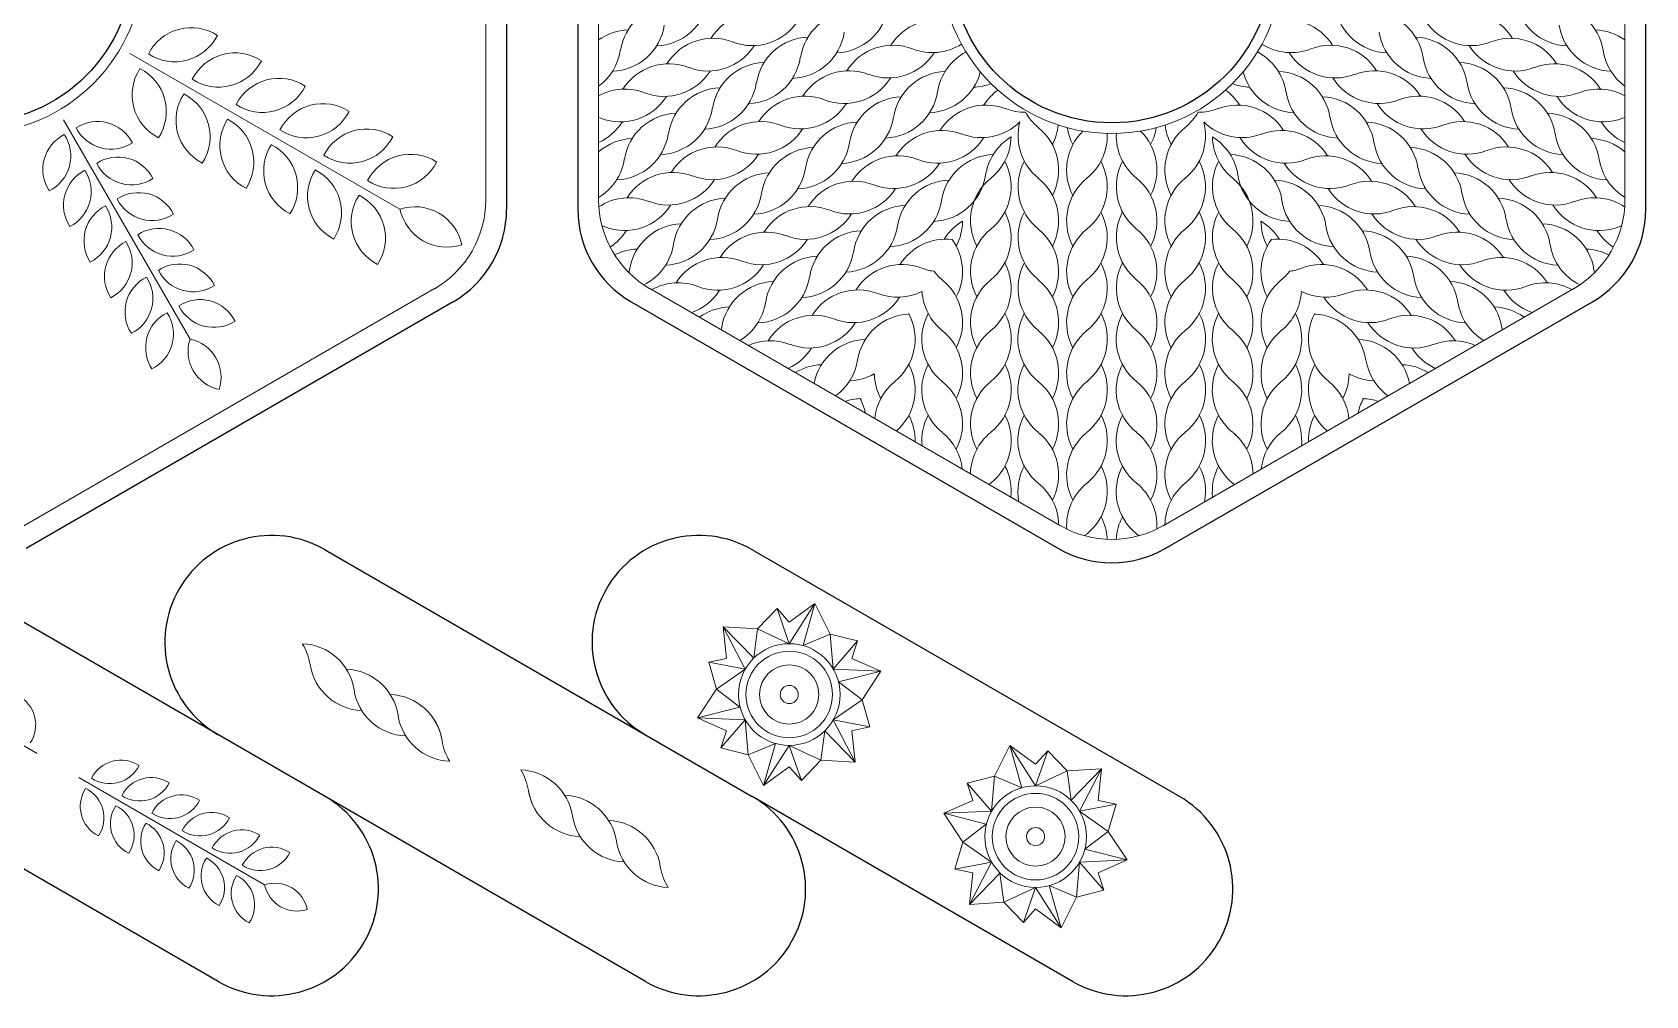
# Model space of a CAD drawing. Header units: millimetres. Extents: x -138 to 138, y -107 to 122.
# Drawn here: x 24.2 to 137.5, y -106.8 to -39.2 of the extents above; entities that cross this region are included whole.
import ezdxf

# ---------------------------------------------------------------- set-up
doc = ezdxf.new("R2010")
doc.units = ezdxf.units.MM
doc.layers.get('0').update_dxf_attribs({"color": 1, "true_color": 0xff0000})
doc.layers.add('Vector Engrave', color=5, linetype='Continuous', lineweight=0, true_color=0x0000ff)

msp = doc.modelspace()

# ---------------------------------------------------------------- linework, layer by layer
for p, q in [((57.5, -16.96), (57.5, -51.6)), ((62.5, -16.96), (62.5, -51.6)), ((137.5, -51.6), (137.5, -16.96)), ((53.75, -58.1), (23.75, -75.42)), ((66.25, -58.1), (96.25, -75.42)), ((103.75, -75.42), (133.75, -58.1)), ((44.75, -92.83), (14.75, -75.5)), ((44.75, -75.5), (74.75, -92.83)), ((104.75, -92.83), (74.75, -75.5)), ((37.25, -105.82), (14.75, -92.83)), ((67.25, -105.82), (44.75, -92.83)), ((97.25, -105.82), (74.75, -92.83))]:
    msp.add_line(p, q)
for centre in [(20, -34.28), (100, -34.28)]:
    msp.add_circle(centre, 11.25)
for centre, start, end in [((50, -51.6), 300, 0), ((70, -51.6), 180, 240), ((130, -51.6), 300, 0), ((41, -82), 60, 240), ((71, -82), 60, 240), ((100, -68.92), 240, 300), ((41, -99.32), 240, 60), ((71, -99.32), 240, 60), ((101, -99.32), 240, 60)]:
    msp.add_arc(centre, 7.5, start, end)
at = {"layer": 'Vector Engrave'}
for p, q in [((56.04, -17.64), (56.04, -50.93)), ((63.96, -50.93), (63.96, -17.64)), ((136.04, -17.64), (136.04, -50.93)), ((50, -51.58), (31.05, -40.65)), ((31.05, -40.65), (31.05, -40.65)), ((35.27, -60.71), (26.38, -45.32)), ((52.44, -57.17), (23.6, -73.82)), ((96.4, -73.82), (67.56, -57.17)), ((132.44, -57.17), (103.6, -73.82)), ((77.35, -80.59), (79.15, -79.27)), ((79.15, -79.27), (77.35, -82.1)), ((79.15, -79.27), (78.32, -82.23)), ((79.15, -79.27), (80.23, -81.43)), ((75.12, -81.05), (76.5, -79.63)), ((76.5, -79.63), (77.35, -80.59)), ((77.35, -82.1), (76.5, -79.63)), ((72.95, -83.13), (72.71, -80.91)), ((72.71, -80.91), (75.12, -81.05)), ((72.71, -80.91), (74.86, -83.11)), ((72.71, -80.91), (74.26, -83.88)), ((74.86, -83.11), (75.12, -81.05)), ((75.12, -81.05), (77.35, -82.1)), ((78.32, -82.23), (80.23, -81.43)), ((80.23, -81.43), (82.15, -81.91)), ((80.23, -81.43), (80.44, -83.88)), ((11.49, -82.29), (24.53, -89.81)), ((80.44, -83.88), (82.15, -81.91)), ((82.15, -81.91), (81.75, -83.13)), ((71.7, -83.39), (72.95, -83.13)), ((72.24, -85.29), (71.7, -83.39)), ((74.26, -83.88), (71.7, -83.39)), ((81.75, -83.13), (83.79, -84.03)), ((72.24, -85.29), (74.26, -83.88)), ((83.79, -84.03), (80.44, -83.88)), ((83.79, -84.03), (80.81, -84.79)), ((80.81, -84.79), (82.46, -86.04)), ((83.79, -84.03), (82.46, -86.04)), ((70.91, -87.31), (72.24, -85.29)), ((73.89, -86.55), (72.24, -85.29)), ((82.46, -86.04), (80.44, -87.45)), ((82.46, -86.04), (83.01, -87.95)), ((70.91, -87.31), (73.89, -86.55)), ((72.95, -88.21), (70.91, -87.31)), ((70.91, -87.31), (74.26, -87.45)), ((74.26, -87.45), (72.55, -89.42)), ((72.55, -89.42), (72.95, -88.21)), ((74.47, -89.9), (74.26, -87.45)), ((79.84, -88.22), (79.58, -90.28)), ((81.99, -90.42), (79.84, -88.22)), ((80.44, -87.45), (83.01, -87.95)), ((81.99, -90.42), (80.44, -87.45)), ((83.01, -87.95), (81.75, -88.21)), ((81.75, -88.21), (81.99, -90.42)), ((74.47, -89.9), (72.55, -89.42)), ((76.38, -89.1), (74.47, -89.9)), ((75.55, -92.06), (76.38, -89.1)), ((75.55, -92.06), (77.35, -89.24)), ((79.58, -90.28), (77.35, -89.24)), ((77.35, -89.24), (78.21, -91.7)), ((92.85, -89.25), (91.77, -91.41)), ((94.65, -90.57), (92.85, -89.25)), ((92.85, -89.25), (93.68, -92.22)), ((92.85, -89.25), (94.65, -92.08)), ((75.55, -92.06), (74.47, -89.9)), ((79.58, -90.28), (78.21, -91.7)), ((81.99, -90.42), (79.58, -90.28)), ((95.5, -89.62), (94.65, -90.57)), ((94.65, -92.08), (95.5, -89.62)), ((96.87, -91.04), (95.5, -89.62)), ((40.5, -99.04), (27.47, -91.5)), ((77.35, -90.74), (75.55, -92.06)), ((78.21, -91.7), (77.35, -90.74)), ((91.77, -91.41), (89.85, -91.89)), ((91.77, -91.41), (91.55, -93.87)), ((93.68, -92.22), (91.77, -91.41)), ((96.87, -91.04), (94.65, -92.08)), ((99.29, -90.89), (96.87, -91.04)), ((97.14, -93.1), (96.87, -91.04)), ((99.29, -90.89), (97.14, -93.1)), ((99.29, -90.89), (97.74, -93.87)), ((99.04, -93.11), (99.29, -90.89)), ((89.85, -91.89), (90.25, -93.11)), ((91.55, -93.87), (89.85, -91.89)), ((90.25, -93.11), (88.2, -94.01)), ((88.2, -94.01), (91.55, -93.87)), ((88.2, -94.01), (89.54, -96.03)), ((88.2, -94.01), (91.19, -94.77)), ((97.74, -93.87), (100.3, -93.37)), ((99.75, -95.28), (97.74, -93.87)), ((100.3, -93.37), (99.04, -93.11)), ((99.75, -95.28), (100.3, -93.37)), ((91.19, -94.77), (89.54, -96.03)), ((89.54, -96.03), (88.99, -97.93)), ((89.54, -96.03), (91.55, -97.44)), ((98.1, -96.53), (99.75, -95.28)), ((101.09, -97.29), (99.75, -95.28)), ((91.55, -97.44), (88.99, -97.93)), ((90, -100.41), (91.55, -97.44)), ((97.53, -99.89), (97.74, -97.44)), ((101.09, -97.29), (97.74, -97.44)), ((97.74, -97.44), (99.45, -99.41)), ((101.09, -97.29), (98.1, -96.53)), ((99.04, -98.19), (101.09, -97.29)), ((88.99, -97.93), (90.25, -98.19)), ((90.25, -98.19), (90, -100.41)), ((90, -100.41), (92.15, -98.21)), ((92.15, -98.21), (92.42, -100.26)), ((99.45, -99.41), (99.04, -98.19)), ((92.42, -100.26), (94.65, -99.22)), ((94.65, -99.22), (93.79, -101.69)), ((96.45, -102.05), (94.65, -99.22)), ((96.45, -102.05), (95.61, -99.09)), ((95.61, -99.09), (97.53, -99.89)), ((97.53, -99.89), (99.45, -99.41)), ((90, -100.41), (92.42, -100.26)), ((92.42, -100.26), (93.79, -101.69)), ((93.79, -101.69), (94.65, -100.73)), ((94.65, -100.73), (96.45, -102.05)), ((96.45, -102.05), (97.53, -99.89))]:
    msp.add_line(p, q, dxfattribs=at)
for centre, radius in [((20, -34.28), 12), ((100, -34.28), 12), ((77.35, -85.67), 3.57), ((77.35, -85.67), 3.04), ((77.35, -85.67), 2.08), ((77.35, -85.67), 0.637), ((94.65, -95.65), 3.57), ((94.65, -95.65), 3.04), ((94.65, -95.65), 2.08), ((94.65, -95.65), 0.637)]:
    msp.add_circle(centre, radius, dxfattribs=at)
for centre, radius, start, end in [((69.27, -41.04), 3.82, 92.1782, 171.2454), ((67.89, -36.31), 3.82, 272.1782, 351.2454), ((80.53, -36.8), 3.82, 272.1782, 351.2454), ((119.47, -36.8), 3.82, 188.7546, 267.8218), ((132.11, -36.31), 3.82, 188.7546, 267.8218), ((130.73, -41.04), 3.82, 8.7546, 87.8218), ((75.08, -41.63), 3.82, 68.7546, 147.8218), ((74.76, -36.29), 3.82, 248.7546, 327.8218), ((81.91, -41.53), 3.82, 92.1782, 171.2454), ((87.72, -42.12), 3.82, 74.4985, 147.8218), ((112.28, -42.12), 3.82, 32.1782, 105.5015), ((118.09, -41.53), 3.82, 8.7546, 87.8218), ((125.24, -36.29), 3.82, 212.1782, 291.2454), ((124.92, -41.63), 3.82, 32.1782, 111.2454), ((35.35, -42.22), 3.37, 56.7913, 153.1707), ((34.19, -37.87), 3.37, 236.7913, 333.1707), ((66.18, -42.82), 3.82, 92.1782, 125.4304), ((64.8, -38.09), 3.82, 272.1782, 351.2454), ((71.99, -43.41), 3.82, 68.7546, 147.8218), ((78.82, -43.32), 3.82, 92.1782, 171.2454), ((77.44, -38.59), 3.82, 272.1782, 351.2454), ((122.56, -38.59), 3.82, 188.7546, 267.8218), ((121.18, -43.32), 3.82, 8.7546, 87.8218), ((128.01, -43.41), 3.82, 32.1782, 111.2454), ((135.2, -38.09), 3.82, 188.7546, 267.8218), ((133.82, -42.82), 3.82, 54.5696, 87.8218), ((38.43, -43.99), 3.37, 56.7913, 153.1707), ((61.71, -39.87), 3.82, 306.0707, 351.2454), ((71.67, -38.07), 3.82, 248.7546, 327.8218), ((84.63, -43.9), 3.82, 68.7546, 147.8218), ((84.31, -38.56), 3.82, 248.7546, 327.8218), ((87.4, -36.78), 3.82, 248.7546, 302.4384), ((91.54, -43.94), 3.82, 117.5616, 171.2454), ((108.46, -43.94), 3.82, 8.7546, 62.4384), ((112.6, -36.78), 3.82, 237.5616, 291.2454), ((115.69, -38.56), 3.82, 212.1782, 291.2454), ((115.37, -43.9), 3.82, 32.1782, 111.2454), ((128.33, -38.07), 3.82, 212.1782, 291.2454), ((138.29, -39.87), 3.82, 188.7546, 233.9293), ((34.57, -43.57), 3.37, 146.7913, 243.1707), ((30.23, -44.73), 3.37, 326.7913, 63.1707), ((37.27, -39.65), 3.37, 236.7913, 333.1707), ((68.9, -45.2), 3.82, 68.7546, 147.8218), ((68.58, -39.85), 3.82, 248.7546, 327.8218), ((75.73, -45.1), 3.82, 92.1782, 171.2454), ((74.35, -40.37), 3.82, 272.1782, 351.2454), ((81.54, -45.69), 3.82, 68.7546, 147.8218), ((88.45, -45.73), 3.82, 92.1782, 171.2454), ((111.55, -45.73), 3.82, 8.7546, 87.8218), ((118.46, -45.69), 3.82, 32.1782, 111.2454), ((125.65, -40.37), 3.82, 188.7546, 267.8218), ((124.27, -45.1), 3.82, 8.7546, 87.8218), ((131.42, -39.85), 3.82, 212.1782, 291.2454), ((131.1, -45.2), 3.82, 32.1782, 111.2454), ((41.51, -45.77), 3.37, 56.7913, 153.1707), ((40.35, -41.43), 3.37, 236.7913, 333.1707), ((71.26, -42.15), 3.82, 272.1782, 351.2454), ((81.22, -40.35), 3.82, 248.7546, 327.8218), ((87.07, -41), 3.82, 272.1782, 345.5015), ((90.16, -39.21), 3.82, 272.1782, 290.9881), ((109.84, -39.21), 3.82, 249.0119, 267.8218), ((112.93, -41), 3.82, 194.4985, 267.8218), ((118.78, -40.35), 3.82, 212.1782, 291.2454), ((128.74, -42.15), 3.82, 188.7546, 267.8218), ((37.65, -45.35), 3.37, 146.7913, 243.1707), ((33.31, -46.51), 3.37, 326.7913, 63.1707), ((44.59, -47.55), 3.37, 56.7913, 153.1707), ((65.81, -46.98), 3.82, 68.7546, 118.9637), ((65.49, -41.64), 3.82, 248.7546, 327.8218), ((72.64, -46.88), 3.82, 92.1782, 171.2454), ((78.45, -47.47), 3.82, 68.7546, 147.8218), ((78.13, -42.13), 3.82, 248.7546, 327.8218), ((85.36, -47.51), 3.82, 92.1782, 171.2454), ((83.98, -42.78), 3.82, 272.1782, 351.2454), ((94.26, -46.31), 3.82, 126.2106, 147.8218), ((105.74, -46.31), 3.82, 32.1782, 53.7894), ((116.02, -42.78), 3.82, 188.7546, 267.8218), ((114.64, -47.51), 3.82, 8.7546, 87.8218), ((121.87, -42.13), 3.82, 212.1782, 291.2454), ((121.55, -47.47), 3.82, 32.1782, 111.2454), ((127.36, -46.88), 3.82, 8.7546, 87.8218), ((134.51, -41.64), 3.82, 212.1782, 291.2454), ((134.19, -46.98), 3.82, 61.0363, 111.2454), ((40.73, -47.12), 3.37, 146.7913, 243.1707), ((36.38, -48.29), 3.37, 326.7913, 63.1707), ((43.43, -43.21), 3.37, 236.7913, 333.1707), ((62.72, -48.76), 3.82, 68.7546, 71.1082), ((69.55, -48.67), 3.82, 92.1782, 171.2454), ((68.17, -43.94), 3.82, 272.1782, 351.2454), ((80.89, -44.56), 3.82, 272.1782, 351.2454), ((91.17, -48.1), 3.82, 68.7546, 147.8218), ((93.94, -40.97), 3.82, 248.7546, 269.8627), ((97.24, -42.87), 3.82, 210.1373, 231.2454), ((102.76, -42.87), 3.82, 308.7546, 329.8627), ((106.06, -40.97), 3.82, 270.1373, 291.2454), ((108.83, -48.1), 3.82, 32.1782, 111.2454), ((119.11, -44.56), 3.82, 188.7546, 267.8218), ((131.83, -43.94), 3.82, 188.7546, 267.8218), ((130.45, -48.67), 3.82, 8.7546, 87.8218), ((137.28, -48.76), 3.82, 108.8918, 111.2454), ((27.67, -48.8), 2.74, 116.7782, 213.1575), ((24.15, -47.86), 2.74, 296.7782, 33.1575), ((28.77, -48.17), 2.74, 26.7782, 123.1575), ((29.72, -44.64), 2.74, 206.7782, 303.1575), ((47.67, -49.33), 3.37, 56.7913, 153.1707), ((62.4, -43.42), 3.82, 294.0224, 327.8218), ((65.08, -45.72), 3.82, 272.1782, 351.2454), ((75.36, -49.26), 3.82, 68.7546, 147.8218), ((75.05, -43.91), 3.82, 248.7546, 327.8218), ((82.27, -49.29), 3.82, 92.1782, 171.2454), ((88.08, -49.88), 3.82, 68.7546, 147.8218), ((90.85, -42.75), 3.82, 248.7546, 314.6547), ((97.24, -46.44), 3.82, 165.3453, 231.2454), ((92.45, -48.84), 3.82, 332.1782, 51.2454), ((92.45, -45.27), 3.82, 332.1782, 353.7894), ((100.65, -48.84), 3.82, 134.4985, 207.8218), ((100.65, -45.27), 3.82, 189.0119, 207.8218), ((95.86, -46.44), 3.82, 308.7546, 2.4384), ((104.14, -46.44), 3.82, 177.5616, 231.2454), ((99.35, -48.84), 3.82, 332.1782, 45.5015), ((99.35, -45.27), 3.82, 332.1782, 350.9881), ((107.55, -48.84), 3.82, 128.7546, 207.8218), ((107.55, -45.27), 3.82, 186.2106, 207.8218), ((102.76, -46.44), 3.82, 308.7546, 14.6547), ((109.15, -42.75), 3.82, 225.3453, 291.2454), ((111.92, -49.88), 3.82, 32.1782, 111.2454), ((117.73, -49.29), 3.82, 8.7546, 87.8218), ((124.95, -43.91), 3.82, 212.1782, 291.2454), ((124.64, -49.26), 3.82, 32.1782, 111.2454), ((134.92, -45.72), 3.82, 188.7546, 267.8218), ((137.6, -43.42), 3.82, 212.1782, 245.9776), ((43.81, -48.9), 3.37, 146.7913, 243.1707), ((39.46, -50.07), 3.37, 326.7913, 63.1707), ((46.5, -44.99), 3.37, 236.7913, 333.1707), ((66.46, -50.45), 3.82, 92.1782, 130.8719), ((72.28, -51.04), 3.82, 68.7546, 147.8218), ((79.18, -51.08), 3.82, 92.1782, 171.2454), ((77.8, -46.35), 3.82, 272.1782, 351.2454), ((87.76, -44.54), 3.82, 248.7546, 327.8218), ((94.91, -49.79), 3.82, 121.1807, 171.2454), ((89.11, -46.44), 3.82, 308.7546, 358.8193), ((110.89, -46.44), 3.82, 181.1807, 231.2454), ((105.09, -49.79), 3.82, 8.7546, 58.8193), ((112.24, -44.54), 3.82, 212.1782, 291.2454), ((122.2, -46.35), 3.82, 188.7546, 267.8218), ((120.82, -51.08), 3.82, 8.7546, 87.8218), ((127.72, -51.04), 3.82, 32.1782, 111.2454), ((133.54, -50.45), 3.82, 49.1281, 87.8218), ((30.21, -50.67), 2.74, 26.7782, 123.1575), ((31.16, -47.15), 2.74, 206.7782, 303.1575), ((50.75, -51.11), 3.37, 56.7913, 153.1707), ((49.58, -46.76), 3.37, 236.7913, 333.1707), ((61.99, -47.5), 3.82, 300.9392, 351.2454), ((71.96, -45.7), 3.82, 248.7546, 327.8218), ((74.71, -48.13), 3.82, 272.1782, 351.2454), ((84.99, -51.66), 3.82, 68.7546, 147.8218), ((84.67, -46.32), 3.82, 248.7546, 327.8218), ((91.82, -51.57), 3.82, 92.1782, 171.2454), ((89.11, -50.01), 3.82, 308.7546, 27.8218), ((97.24, -50.01), 3.82, 152.1782, 231.2454), ((95.86, -50.01), 3.82, 308.7546, 27.8218), ((104.14, -50.01), 3.82, 152.1782, 231.2454), ((102.76, -50.01), 3.82, 308.7546, 27.8218), ((110.89, -50.01), 3.82, 152.1782, 231.2454), ((108.18, -51.57), 3.82, 8.7546, 87.8218), ((115.33, -46.32), 3.82, 212.1782, 291.2454), ((115.01, -51.66), 3.82, 32.1782, 111.2454), ((125.29, -48.13), 3.82, 188.7546, 267.8218), ((128.04, -45.7), 3.82, 212.1782, 291.2454), ((138.01, -47.5), 3.82, 188.7546, 239.0608), ((29.12, -51.31), 2.74, 116.7782, 213.1575), ((25.59, -50.36), 2.74, 296.7782, 33.1575), ((46.89, -50.68), 3.37, 146.7913, 243.1707), ((42.54, -51.84), 3.37, 326.7913, 63.1707), ((69.19, -52.83), 3.82, 68.7546, 147.8218), ((68.87, -47.48), 3.82, 248.7546, 327.8218), ((76.09, -52.86), 3.82, 92.1782, 171.2454), ((81.9, -53.45), 3.82, 68.7546, 147.8218), ((88.73, -53.36), 3.82, 92.1782, 171.2454), ((87.36, -48.63), 3.82, 272.1782, 351.2454), ((93.9, -52.4), 3.82, 128.7546, 207.8218), ((92.45, -52.4), 3.82, 332.1782, 51.2454), ((100.65, -52.4), 3.82, 128.7546, 207.8218), ((99.35, -52.4), 3.82, 332.1782, 51.2454), ((107.55, -52.4), 3.82, 128.7546, 207.8218), ((106.1, -52.4), 3.82, 332.1782, 51.2454), ((112.64, -48.63), 3.82, 188.7546, 267.8218), ((111.27, -53.36), 3.82, 8.7546, 87.8218), ((118.1, -53.45), 3.82, 32.1782, 111.2454), ((123.91, -52.86), 3.82, 8.7546, 87.8218), ((131.13, -47.48), 3.82, 212.1782, 291.2454), ((130.81, -52.83), 3.82, 32.1782, 111.2454), ((31.66, -53.17), 2.74, 26.7782, 123.1575), ((32.6, -49.65), 2.74, 206.7782, 303.1575), ((49.96, -52.46), 3.37, 146.7913, 243.1707), ((45.62, -53.62), 3.37, 326.7913, 63.1707), ((48.83, -50.93), 7.21, 300, 0), ((71.17, -50.93), 7.21, 180, 240), ((66.1, -54.61), 3.82, 68.7546, 123.6785), ((73, -54.64), 3.82, 92.1782, 171.2454), ((71.62, -49.91), 3.82, 272.1782, 351.2454), ((81.58, -48.11), 3.82, 248.7546, 327.8218), ((118.42, -48.11), 3.82, 212.1782, 291.2454), ((128.38, -49.91), 3.82, 188.7546, 267.8218), ((127, -54.64), 3.82, 8.7546, 87.8218), ((128.83, -50.93), 7.21, 300, 0), ((133.9, -54.61), 3.82, 56.3215, 111.2454), ((30.56, -53.81), 2.74, 116.7782, 213.1575), ((27.03, -52.86), 2.74, 296.7782, 33.1575), ((51.06, -54.79), 3.37, 11.7913, 108.1707), ((53.31, -50.89), 3.37, 191.7913, 288.1707), ((65.78, -49.27), 3.82, 248.7546, 327.8218), ((78.81, -55.23), 3.82, 68.7546, 147.8218), ((78.5, -49.89), 3.82, 248.7546, 327.8218), ((85.65, -55.14), 3.82, 92.1782, 171.2454), ((84.27, -50.41), 3.82, 272.1782, 351.2454), ((89.11, -53.57), 3.82, 308.7546, 27.8218), ((97.24, -53.57), 3.82, 152.1782, 231.2454), ((95.86, -53.57), 3.82, 308.7546, 27.8218), ((104.14, -53.57), 3.82, 152.1782, 231.2454), ((102.76, -53.57), 3.82, 308.7546, 27.8218), ((110.89, -53.57), 3.82, 152.1782, 231.2454), ((115.73, -50.41), 3.82, 188.7546, 267.8218), ((114.35, -55.14), 3.82, 8.7546, 87.8218), ((121.5, -49.89), 3.82, 212.1782, 291.2454), ((121.19, -55.23), 3.82, 32.1782, 111.2454), ((134.22, -49.27), 3.82, 212.1782, 291.2454), ((33.1, -55.68), 2.74, 26.7782, 123.1575), ((63.01, -56.39), 3.82, 68.7546, 71.8879), ((62.69, -51.05), 3.82, 303.0436, 327.8218), ((69.91, -56.43), 3.82, 92.1782, 171.2454), ((68.53, -51.7), 3.82, 272.1782, 351.2454), ((75.73, -57.02), 3.82, 68.7546, 147.8218), ((82.56, -56.92), 3.82, 92.1782, 171.2454), ((81.18, -52.19), 3.82, 272.1782, 351.2454), ((91.46, -55.73), 3.82, 120.3669, 147.8218), ((85.7, -52.4), 3.82, 332.1782, 359.6331), ((93.9, -55.97), 3.82, 128.7546, 207.8218), ((92.45, -55.97), 3.82, 332.1782, 51.2454), ((100.65, -55.97), 3.82, 128.7546, 207.8218), ((99.35, -55.97), 3.82, 332.1782, 51.2454), ((107.55, -55.97), 3.82, 128.7546, 207.8218), ((106.1, -55.97), 3.82, 332.1782, 51.2454), ((114.3, -52.4), 3.82, 180.3669, 207.8218), ((108.54, -55.73), 3.82, 32.1782, 59.6331), ((118.82, -52.19), 3.82, 188.7546, 267.8218), ((117.44, -56.92), 3.82, 8.7546, 87.8218), ((124.27, -57.02), 3.82, 32.1782, 111.2454), ((131.47, -51.7), 3.82, 188.7546, 267.8218), ((130.09, -56.43), 3.82, 8.7546, 87.8218), ((137.31, -51.05), 3.82, 212.1782, 236.9564), ((136.99, -56.39), 3.82, 108.1121, 111.2454), ((32, -56.31), 2.74, 116.7782, 213.1575), ((28.47, -55.36), 2.74, 296.7782, 33.1575), ((34.05, -52.15), 2.74, 206.7782, 303.1575), ((66.82, -58.21), 3.82, 92.1782, 116.9564), ((65.44, -53.48), 3.82, 296.3215, 351.2454), ((75.41, -51.67), 3.82, 248.7546, 327.8218), ((88.37, -57.51), 3.82, 83.7523, 147.8218), ((85.7, -55.97), 3.82, 332.1782, 36.2477), ((114.3, -55.97), 3.82, 143.7523, 207.8218), ((111.63, -57.51), 3.82, 32.1782, 96.2477), ((124.59, -51.67), 3.82, 212.1782, 291.2454), ((134.56, -53.48), 3.82, 188.7546, 243.6785), ((133.18, -58.21), 3.82, 63.0436, 87.8218), ((34.54, -58.18), 2.74, 26.7782, 123.1575), ((72.64, -58.8), 3.82, 68.7546, 147.8218), ((72.32, -53.46), 3.82, 248.7546, 327.8218), ((79.47, -58.71), 3.82, 92.1782, 171.2454), ((78.09, -53.98), 3.82, 272.1782, 351.2454), ((85.28, -59.29), 3.82, 68.7546, 147.8218), ((89.11, -57.14), 3.82, 308.7546, 27.8218), ((97.24, -57.14), 3.82, 152.1782, 231.2454), ((95.86, -57.14), 3.82, 308.7546, 27.8218), ((104.14, -57.14), 3.82, 152.1782, 231.2454), ((102.76, -57.14), 3.82, 308.7546, 27.8218), ((110.89, -57.14), 3.82, 152.1782, 231.2454), ((114.72, -59.29), 3.82, 32.1782, 111.2454), ((121.91, -53.98), 3.82, 188.7546, 267.8218), ((120.53, -58.71), 3.82, 8.7546, 87.8218), ((127.68, -53.46), 3.82, 212.1782, 291.2454), ((127.36, -58.8), 3.82, 32.1782, 111.2454), ((33.44, -58.81), 2.74, 116.7782, 213.1575), ((29.92, -57.86), 2.74, 296.7782, 33.1575), ((35.49, -54.65), 2.74, 206.7782, 303.1575), ((62.36, -55.26), 3.82, 348.1121, 351.2454), ((75, -55.76), 3.82, 272.1782, 351.2454), ((88.05, -52.17), 3.82, 248.7546, 261.5953), ((90.49, -53.57), 3.82, 218.4047, 231.2454), ((85.7, -59.54), 3.82, 332.1782, 51.2454), ((93.9, -59.54), 3.82, 128.7546, 207.8218), ((92.45, -59.54), 3.82, 332.1782, 51.2454), ((100.65, -59.54), 3.82, 128.7546, 207.8218), ((99.35, -59.54), 3.82, 332.1782, 51.2454), ((107.55, -59.54), 3.82, 128.7546, 207.8218), ((106.1, -59.54), 3.82, 332.1782, 51.2454), ((114.3, -59.54), 3.82, 128.7546, 207.8218), ((109.51, -53.57), 3.82, 308.7546, 321.5953), ((111.95, -52.17), 3.82, 278.4047, 291.2454), ((125, -55.76), 3.82, 188.7546, 267.8218), ((137.64, -55.26), 3.82, 188.7546, 191.8879), ((69.55, -60.58), 3.82, 68.7546, 119.0608), ((69.23, -55.24), 3.82, 289.1281, 327.8218), ((76.38, -60.49), 3.82, 92.1782, 171.2454), ((82.19, -61.08), 3.82, 68.7546, 147.8218), ((81.87, -55.74), 3.82, 248.7546, 327.8218), ((84.96, -53.95), 3.82, 248.7546, 296.5611), ((90.49, -57.14), 3.82, 183.4389, 231.2454), ((109.51, -57.14), 3.82, 308.7546, 356.5611), ((115.04, -53.95), 3.82, 243.4389, 291.2454), ((118.13, -55.74), 3.82, 212.1782, 291.2454), ((117.81, -61.08), 3.82, 32.1782, 111.2454), ((123.62, -60.49), 3.82, 8.7546, 87.8218), ((130.77, -55.24), 3.82, 212.1782, 250.8719), ((130.45, -60.58), 3.82, 60.9392, 111.2454), ((34.89, -61.31), 2.74, 116.7782, 213.1575), ((31.36, -60.36), 2.74, 296.7782, 33.1575), ((35.98, -60.68), 2.74, 26.7782, 123.1575), ((36.93, -57.15), 2.74, 206.7782, 303.1575), ((73.29, -62.27), 3.82, 92.1782, 125.9776), ((71.91, -57.54), 3.82, 301.0363, 351.2454), ((128.09, -57.54), 3.82, 188.7546, 238.9637), ((126.71, -62.27), 3.82, 54.0224, 87.8218), ((68.82, -59.32), 3.82, 348.8918, 351.2454), ((79.1, -62.86), 3.82, 68.7546, 147.8218), ((78.78, -57.52), 3.82, 248.7546, 327.8218), ((85.93, -62.77), 3.82, 92.1782, 171.2454), ((82.37, -60.71), 3.82, 308.7546, 27.8218), ((90.48, -60.71), 3.82, 152.1782, 231.2454), ((89.12, -60.71), 3.82, 308.7546, 27.8218), ((97.23, -60.71), 3.82, 152.1782, 231.2454), ((95.87, -60.71), 3.82, 308.7546, 27.8218), ((104.13, -60.71), 3.82, 152.1782, 231.2454), ((102.77, -60.71), 3.82, 308.7546, 27.8218), ((110.88, -60.71), 3.82, 152.1782, 231.2454), ((109.52, -60.71), 3.82, 308.7546, 27.8218), ((117.63, -60.71), 3.82, 152.1782, 231.2454), ((114.07, -62.77), 3.82, 8.7546, 87.8218), ((121.22, -57.52), 3.82, 212.1782, 291.2454), ((120.9, -62.86), 3.82, 32.1782, 111.2454), ((131.18, -59.32), 3.82, 188.7546, 191.1082), ((37.87, -61.57), 2.74, 161.7782, 258.1575), ((34.71, -63.39), 2.74, 341.7782, 78.1575), ((76.01, -64.65), 3.82, 68.7546, 113.9293), ((82.84, -64.55), 3.82, 92.1782, 169.0337), ((85.7, -63.1), 3.82, 332.1782, 51.2454), ((93.9, -63.1), 3.82, 128.7546, 207.8218), ((92.45, -63.1), 3.82, 332.1782, 51.2454), ((100.65, -63.1), 3.82, 128.7546, 207.8218), ((99.35, -63.1), 3.82, 332.1782, 51.2454), ((107.55, -63.1), 3.82, 128.7546, 207.8218), ((106.1, -63.1), 3.82, 332.1782, 51.2454), ((114.3, -63.1), 3.82, 128.7546, 207.8218), ((117.16, -64.55), 3.82, 10.9663, 87.8218), ((123.99, -64.65), 3.82, 66.0707, 111.2454), ((75.69, -59.3), 3.82, 294.5696, 327.8218), ((78.37, -61.6), 3.82, 305.8306, 351.2454), ((121.63, -61.6), 3.82, 188.7546, 234.1694), ((124.31, -59.3), 3.82, 212.1782, 245.4304), ((79.75, -66.33), 3.82, 92.1782, 121.1896), ((81.46, -59.82), 3.82, 272.1782, 299.194), ((87.15, -63.1), 3.82, 180.806, 207.8218), ((82.37, -64.28), 3.82, 310.9663, 27.8218), ((90.48, -64.28), 3.82, 152.1782, 231.2454), ((89.12, -64.28), 3.82, 308.7546, 27.8218), ((97.23, -64.28), 3.82, 152.1782, 231.2454), ((95.87, -64.28), 3.82, 308.7546, 27.8218), ((104.13, -64.28), 3.82, 152.1782, 231.2454), ((102.77, -64.28), 3.82, 308.7546, 27.8218), ((110.88, -64.28), 3.82, 152.1782, 231.2454), ((109.52, -64.28), 3.82, 308.7546, 27.8218), ((117.63, -64.28), 3.82, 152.1782, 229.0337), ((112.85, -63.1), 3.82, 332.1782, 359.194), ((118.54, -59.82), 3.82, 240.806, 267.8218), ((120.25, -66.33), 3.82, 58.8104, 87.8218), ((87.15, -66.67), 3.82, 128.7546, 174.1694), ((85.7, -66.67), 3.82, 332.1782, 51.2454), ((93.9, -66.67), 3.82, 128.7546, 207.8218), ((92.45, -66.67), 3.82, 332.1782, 51.2454), ((100.65, -66.67), 3.82, 128.7546, 207.8218), ((99.35, -66.67), 3.82, 332.1782, 51.2454), ((107.55, -66.67), 3.82, 128.7546, 207.8218), ((106.1, -66.67), 3.82, 332.1782, 51.2454), ((114.3, -66.67), 3.82, 128.7546, 207.8218), ((112.85, -66.67), 3.82, 5.8306, 51.2454), ((82.48, -68.71), 3.82, 92.1852, 108.4373), ((85.56, -66.92), 3.82, 147.5472, 147.8218), ((78.95, -63.1), 3.82, 332.1782, 332.4528), ((78.95, -66.67), 3.82, 11.5627, 27.8148), ((121.05, -66.67), 3.82, 152.1852, 168.4373), ((121.05, -63.1), 3.82, 207.5472, 207.8218), ((114.44, -66.92), 3.82, 32.1782, 32.4528), ((117.52, -68.71), 3.82, 71.5627, 87.8148), ((82.37, -67.84), 3.82, 358.8104, 27.8218), ((90.48, -67.84), 3.82, 152.1782, 185.4304), ((89.12, -67.84), 3.82, 308.7546, 27.8218), ((97.23, -67.84), 3.82, 152.1782, 231.2454), ((95.87, -67.84), 3.82, 308.7546, 27.8218), ((104.13, -67.84), 3.82, 152.1782, 231.2454), ((102.77, -67.84), 3.82, 308.7546, 27.8218), ((110.88, -67.84), 3.82, 152.1782, 231.2454), ((109.52, -67.84), 3.82, 354.5696, 27.8218), ((117.63, -67.84), 3.82, 152.1782, 181.1896), ((85.7, -70.24), 3.82, 6.0707, 51.2454), ((93.9, -70.24), 3.82, 128.7546, 178.9637), ((92.45, -70.24), 3.82, 332.1782, 51.2454), ((100.65, -70.24), 3.82, 128.7546, 207.8218), ((99.35, -70.24), 3.82, 332.1782, 51.2454), ((107.55, -70.24), 3.82, 128.7546, 207.8218), ((106.1, -70.24), 3.82, 1.0363, 51.2454), ((114.3, -70.24), 3.82, 128.7546, 173.9293), ((89.12, -71.41), 3.82, 354.0224, 27.8218), ((97.23, -71.41), 3.82, 152.1782, 190.8719), ((95.87, -71.41), 3.82, 308.7546, 27.8218), ((104.13, -71.41), 3.82, 152.1782, 231.2454), ((102.77, -71.41), 3.82, 349.1281, 27.8218), ((110.88, -71.41), 3.82, 152.1782, 185.9776), ((93.9, -73.81), 3.82, 128.7546, 131.1082), ((92.45, -73.81), 3.82, 0.9392, 51.2454), ((100.65, -73.81), 3.82, 128.7546, 183.6785), ((99.35, -73.81), 3.82, 356.3215, 51.2454), ((107.55, -73.81), 3.82, 128.7546, 179.0608), ((106.1, -73.81), 3.82, 48.8918, 51.2454), ((95.87, -74.98), 3.82, 3.0436, 27.8218), ((104.13, -74.98), 3.82, 152.1782, 176.9564), ((100, -67.57), 7.21, 240, 300), ((100.65, -77.37), 3.82, 128.7546, 131.8879), ((99.35, -77.37), 3.82, 48.1121, 51.2454), ((43.01, -85.92), 3.82, 8.7546, 87.8218), ((39.92, -84.14), 3.82, 8.7546, 32.1983), ((47.48, -82.98), 3.82, 188.7546, 267.8218), ((46.1, -87.71), 3.82, 8.7546, 87.8218), ((22.11, -87.8), 2.32, 326.7782, 63.1575), ((50.56, -84.76), 3.82, 188.7546, 267.8218), ((49.19, -89.49), 3.82, 8.7546, 87.8218), ((53.65, -86.54), 3.82, 188.7546, 267.8218), ((49.19, -89.49), 3.82, 8.7546, 32.1983), ((56.74, -88.33), 3.82, 188.7546, 212.1983), ((30.42, -92.6), 2.32, 56.8425, 153.2218), ((29.62, -89.61), 2.32, 236.8425, 333.2218), ((32.54, -93.82), 2.32, 56.8425, 153.2218), ((58.35, -94.78), 3.82, 8.7546, 87.8218), ((55.26, -92.99), 3.82, 8.7546, 32.1983), ((29.88, -93.53), 2.32, 146.8425, 243.2218), ((26.9, -94.33), 2.32, 326.8425, 63.2218), ((31.74, -90.83), 2.32, 236.8425, 333.2218), ((34.66, -95.04), 2.32, 56.8425, 153.2218), ((62.81, -91.83), 3.82, 188.7546, 267.8218), ((62.81, -91.83), 3.82, 188.7546, 212.1983), ((61.44, -96.56), 3.82, 8.7546, 87.8218), ((32, -94.75), 2.32, 146.8425, 243.2218), ((29.02, -95.55), 2.32, 326.8425, 63.2218), ((33.86, -92.06), 2.32, 236.8425, 333.2218), ((36.78, -96.27), 2.32, 56.8425, 153.2218), ((34.12, -95.97), 2.32, 146.8425, 243.2218), ((31.13, -96.78), 2.32, 326.8425, 63.2218), ((35.97, -93.28), 2.32, 236.8425, 333.2218), ((38.9, -97.49), 2.32, 56.8425, 153.2218), ((65.9, -93.61), 3.82, 188.7546, 267.8218), ((64.52, -98.34), 3.82, 8.7546, 87.8218), ((36.24, -97.2), 2.32, 146.8425, 243.2218), ((33.25, -98), 2.32, 326.8425, 63.2218), ((38.09, -94.5), 2.32, 236.8425, 333.2218), ((68.99, -95.4), 3.82, 188.7546, 267.8218), ((38.36, -98.42), 2.32, 146.8425, 243.2218), ((35.37, -99.22), 2.32, 326.8425, 63.2218), ((41.01, -98.71), 2.32, 56.8425, 153.2218), ((40.21, -95.72), 2.32, 236.8425, 333.2218), ((40.48, -99.64), 2.32, 146.8425, 243.2218), ((37.49, -100.44), 2.32, 326.8425, 63.2218), ((72.08, -97.18), 3.82, 188.7546, 212.1983), ((41.23, -101.24), 2.32, 11.8425, 108.2218), ((42.78, -98.56), 2.32, 191.8425, 288.2218)]:
    msp.add_arc(centre, radius, start, end, dxfattribs=at)

doc.saveas('drawing.dxf')
